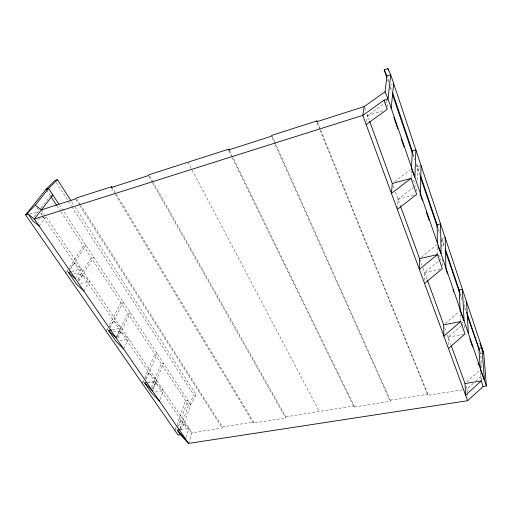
<?xml version="1.0" encoding="UTF-8"?>
<svg xmlns="http://www.w3.org/2000/svg" width="512" height="512" viewBox="0 0 512 512"><rect width="100%" height="100%" fill="white"/><g stroke="black" fill="none" stroke-linecap="round" stroke-linejoin="round"><path stroke-width="0.38" stroke-dasharray="2.56 1.92" d="M462.323 389.818L427.853 395.302L427.859 394.17L317.53 122.368M424.57 280.314L424.666 272.576L438.522 261.158M416.73 191.424L416.87 186.963M417.088 179.974L417.504 166.496L421.05 165.504M411.11 177.542L411.386 171.226M232.314 157.901L354.022 407.046L390.214 401.286L390.278 400.173L275.059 142.65M397.395 208.634L398.029 199.341L413.158 187.654M354.022 407.046L354.144 405.939L232.358 156.288M387.469 107.059L387.981 102.394M366.63 121.549L367.571 115.571L384.294 103.603M481.216 380.934L481.888 377.35M115.277 194.394L253.338 423.066L285.658 417.926L285.882 416.845L153.299 182.374M253.338 423.066L253.606 421.997L115.456 192.806M43.354 217.21L183.923 424.397L192.109 432.806L222.176 428.026L222.483 426.97L80.902 205.459M188.602 443.43L192.109 432.806L44.813 214.854M185.99 437.382L189.05 428.288L180.89 419.936L177.178 426.586M180.614 430.387L183.923 424.397L190.726 404.685L196.218 394.829L74.285 205.818M180.128 429.056L188.48 405.082L193.99 395.232L196.218 394.829M178.573 426.534L187.814 400.256L185.562 400.659L177.069 424.589M175.475 429.082L176.006 427.584M159.949 399.565L163.507 390.49L155.584 382.637L148.57 382.816M152.928 389.139L163.501 363.27L161.197 363.744L151.488 387.309M152.544 390.982L156.8 380.563L148.947 372.845L144.352 380.09M146.195 379.322L157.126 353.581L154.81 354.067L144.774 377.523M142.579 382.65L143.52 380.454M123.635 348.922L128.525 338.726L120.998 331.654L112.461 330.931M117.85 337.984L130.349 312.851L127.981 313.421L116.442 336.467M116.013 337.837L121.082 327.706L113.645 320.819L108.768 327.514M110.029 327.802L123.315 302.15L120.934 302.739L108.998 325.626M106.829 329.786L107.552 328.397M174.95 430.573L176.806 427.251M83.782 290.944L89.619 281.152L82.624 275.091L72.909 273.242M78.893 281.171L93.69 257.082L91.245 257.766L77.594 279.859M151.917 388.576L155.584 382.637M75.258 278.547L81.306 268.851L74.438 263.027L68.896 269.536M142.266 383.386L143.936 380.749M70.573 269.043L85.882 245.216L83.43 245.92L69.299 267.782M66.733 271.763L68.87 268.448M116.858 337.504L120.998 331.654M106.106 331.168L108.32 328.128M39.098 225.952L46.08 216.723L36.557 219.718M34.214 216.659L40.589 208.48M41.082 207.846L49.914 196.518M78.208 280.454L82.624 275.091M65.875 273.088L68.397 270.125M467.187 392.173L467.021 389.069L473.478 383.2M475.827 381.062L481.702 375.731M466.797 381.958L479.206 370.726M179.494 428.262L183.923 424.397M448.339 344.71L448.147 337.152L460.774 326.157M461.376 325.632L463.782 323.539M445.44 323.334L459.558 311.168M439.123 260.659L441.536 258.675M421.446 257.178L436.742 244.73M413.786 187.168L416.941 184.73M394.752 181.606L410.253 169.798M384.941 103.142L387.514 101.299M390.675 84.531L392.173 84.045M367.571 115.571L384.186 110.342M71.456 271.552L81.306 268.851M80.582 283.546L89.619 281.152M398.029 199.341L414.406 194.995M441.926 247.104L441.766 238.4L445.146 237.594M112.256 329.747L121.082 327.706M119.987 340.634L128.525 338.726M424.666 272.576L441.568 268.8M463.923 302.035L465.21 301.773M147.699 382.33L156.8 380.563M155.219 392.045L163.507 390.49M448.147 337.152L464.205 334.144M29.76 213.811L38.253 212.256M482.982 353.267L480.659 353.677L480.115 352.294M180.422 429.69L189.05 428.288M222.483 426.97L253.606 421.997M285.882 416.845L354.144 405.939M390.278 400.173L427.859 394.17M386.093 100.525L387.469 100.73M461.901 322.042L463.142 322.528M41.056 212.922L44.819 215.776M438.048 255.002L440.966 257.267M412.678 180.077L415.872 183.565M36.902 207.699L38.97 210.752M40.691 213.286L42.912 216.557M41.44 209.856L44.39 214.227M46.502 189.978L50.406 195.891M57.011 205.901L60.531 211.232M60.973 211.904L188.48 405.082L190.726 404.685L59.859 205.626M56.23 182.528L71.443 206.01M71.878 206.682L193.99 395.232M71.693 201.792L73.856 205.146M76.595 198.726L80.467 204.787M75.949 199.622L79.398 205.018M79.834 205.69L222.176 428.026M111.744 186.65L115.04 192.122M111.558 188.23L114.867 193.709M148.826 176.307L152.365 182.554M152.755 183.251L285.658 417.926M149.76 176.109L152.902 181.677M187.968 162.221L319.366 411.494M229.562 150.547L232.013 155.571M228.806 150.72L231.962 157.178M271.795 135.354L274.733 141.92M272.122 137.69L274.726 143.514M275.053 144.243L390.214 401.286M317.286 123.238L319.686 129.152M319.987 129.894L427.853 395.302M364.787 107.917L366.054 111.398M367.066 114.176L369.197 120.051M393.056 185.658L394.368 189.254M395.411 192.134L400.486 206.099M419.872 259.405L422.003 265.261M423.066 268.186L427.379 280.045M444.723 327.75L446.304 332.09M447.354 334.982L450.867 344.634M466.022 386.317L467.021 389.069M387.955 78.918L389.19 82.579M390.438 86.285L391.706 90.048M413.267 153.952L414.765 158.374M416.755 164.282L419.795 173.299M438.362 228.32L439.578 231.923M441.766 238.4L444.032 245.133M460.141 292.858L462.074 298.586M464.045 304.429L465.824 309.709M479.968 351.622L480.659 353.677L481.805 368.819M387.52 79.648L388.544 82.675M390.336 87.981L391.616 91.763M412.858 154.63L414.65 159.93M416.186 164.474L419.77 175.078M438.458 230.368L439.738 234.157M441.53 239.456L444.083 247.034M460.211 294.746L462.003 300.051M464.563 307.622L465.843 311.411M480.608 372.666L481.158 380.186M464.512 325.37L464.762 330.074M467.226 392.947L467.462 397.606M460.326 314.554L460.621 320.781M442.15 258.925L442.278 265.645M437.389 247.405L437.459 254.547"/><path stroke-width="0.77" d="M400.762 206.848L419.61 258.675L419.373 269.376L437.459 254.547L442.336 268.627L424.531 283.405M420.403 193.402L421.05 165.504M414.88 177.286L415.859 149.965L412.275 150.995L411.494 168.858M369.741 121.542L392.269 183.494L391.456 193.382L411.078 178.336L416.64 194.4L397.344 209.408M391.187 108.141L393.67 83.552M486.4 385.984L388.026 98.925L385.05 91.789L386.963 75.987L384.192 69.798L387.866 68.57L390.72 74.739L483.75 353.133L486.4 385.984L483.142 386.502L467.629 400.71L188.602 443.43L180.371 434.675L177.28 430.195L179.635 429.818M385.05 91.789L364.282 106.528L362.79 115.366L467.629 400.71M229.562 150.547L228.864 149.114L228.454 149.997L271.469 136.23L271.795 135.354L316.928 120.89L316.685 121.76L364.282 106.528M180.371 434.675L178.042 435.046L25.6 214.925L35.245 205.261L48.589 188.486L57.421 179.674L70.829 200.454M57.421 179.674L54.931 180.512L46.067 189.318L25.6 214.925L28.218 214.093L34.336 219.014L188.602 443.43M483.142 386.502L481.216 380.934L465.594 395.174L465.018 383.558L451.411 346.131M448.442 348.486L464.966 333.997L460.659 321.555L443.674 324.851L443.891 336.109L460.659 321.555M366.163 124.544L387.206 109.389L384.026 100.205L388.026 98.925L390.72 74.739L386.963 75.987M384.026 100.205L362.79 115.366L34.336 219.014L52.915 195.072L51.661 195.482M46.067 189.318L48.589 188.486L58.989 204.307M228.864 149.114L148.973 174.72L148.429 175.616L111.142 187.546L111.744 186.65L76.166 198.054L75.52 198.95L41.44 209.856L35.245 205.261M83.782 290.944L76.813 284.544L68.429 272.384L70.701 271.763M392.269 183.494L411.078 178.336M437.344 243.45L437.146 224.717L440.563 223.878L441.069 253.709L437.926 245.69M123.635 348.922L116.102 341.504L108.582 330.598L111.52 329.92M419.61 258.675L437.459 254.547M459.174 289.997L462.426 289.312L464.09 320.89L460.147 310.662L459.174 289.997L445.293 248.87M159.405 400.96L151.456 392.755L144.672 382.918L146.944 382.477M466.586 311.974L478.81 348.198L481.92 347.648L484.486 380.403L480.39 369.658M465.018 383.558L481.216 380.934M39.098 225.952L32.896 220.87L28.218 214.093M68.429 272.384L75.258 278.547M108.582 330.598L116.013 337.837M144.672 382.918L152.544 390.982M177.28 430.195L185.485 438.899M50.848 196.557L56.57 205.229M316.928 120.89L317.53 122.368M411.776 169.555L414.598 176.589M479.885 343.43L483.75 353.133M479.571 350.906L467.123 315.2M427.379 280.045L443.674 324.851M393.856 117.466L397.747 128.8M401.12 138.624L403.974 146.938M420.038 193.766L422.362 200.544M426.24 211.846L429.082 220.128M445.741 268.672L447.539 273.926M452.941 289.67L453.715 291.917M469.805 338.816L472.646 347.091M478.067 362.886L478.842 365.146M392.467 92.301L412.275 150.995M420.563 175.571L437.146 224.717M384.192 69.798L386.752 77.376M392.384 94.035L412.346 153.114M420.538 177.35L437.434 227.341M445.107 250.061L459.443 292.474M387.866 68.57L388.621 70.835M478.81 348.198L480.326 368.864M466.502 301.51L468.365 333.363M445.146 237.594L445.907 267.827"/></g></svg>
